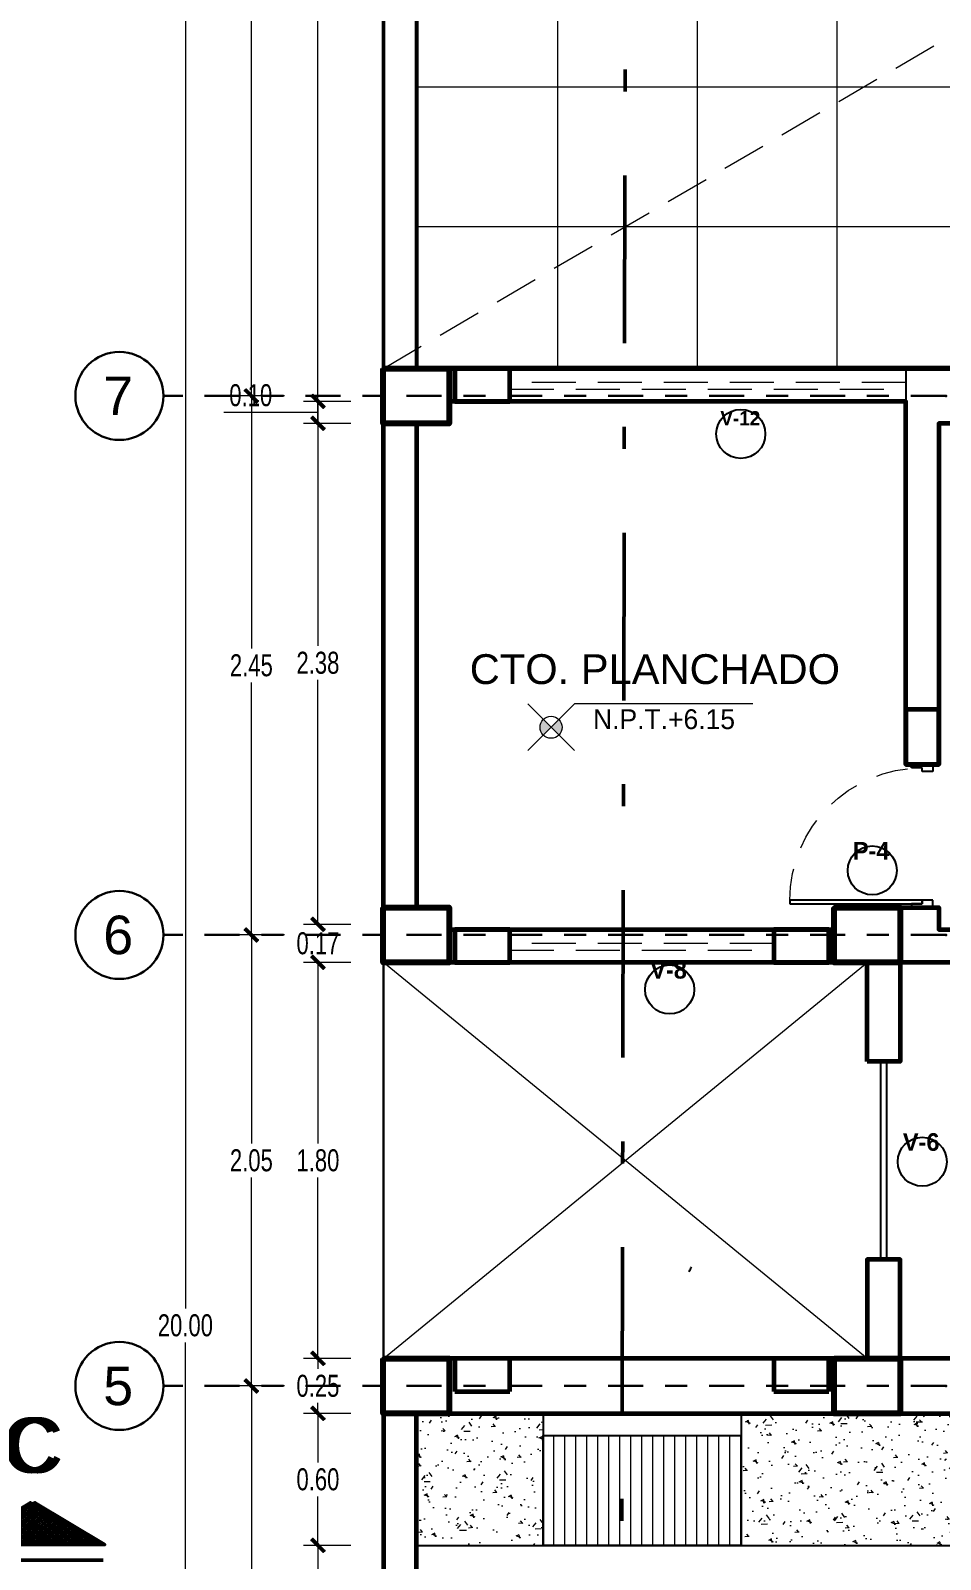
# Model space of a CAD drawing. Header units: millimetres. Extents: x 10610 to 10705, y -16613.7 to -16584.2.
# Drawn here: x 10633.73 to 10637.86, y -16598.11 to -16591.16 of the extents above; entities that cross this region are included whole.
import ezdxf
from ezdxf.enums import TextEntityAlignment as Align

# ---------------------------------------------------------------- set-up
doc = ezdxf.new("R2010")
doc.units = ezdxf.units.MM
for name, pattern in [('DASHDOTX2', [50.8, 25.4, -12.7, 0, -12.7]), ('HIDDEN', [0.375, 0.25, -0.125]), ('Punto & Rayas', [0.335139, 0.15875, -0.088194, 0, -0.088194])]:
    doc.linetypes.add(name, pattern=pattern)
doc.layers.add('0.2', color=2, linetype='Continuous')
doc.layers.add('Nuevo_Estructura - Forjados', color=7, linetype='Continuous')
for name, color, linetype, lineweight in [('0.6', 252, 'Continuous', 50), ('01_GRIS 250', 250, 'Continuous', 9), ('COLUMNAS', 6, 'Continuous', 20), ('Muro Alto', 1, 'Continuous', 80), ('Muro sin techar', 160, 'Continuous', 40), ('p2', 53, 'Continuous', 20), ('TEXTO AMBIENTES', 7, 'Continuous', 9)]:
    doc.layers.add(name, color=color, linetype=linetype, lineweight=lineweight)
doc.layers.add('Nuevo_Estructura - Forjados_Pluma_Nº__209', color=7, linetype='Continuous', lineweight=30, true_color=0x3e4f7b)
doc.layers.add('Nuevo_Estructura - Forjados_Pluma_Nº__219', color=7, linetype='Continuous', lineweight=13, true_color=0x404b6a)
doc.styles.add('arial narrow', font='ARIALNI.TTF')
doc.styles.add('Estilo_Generado_1', font='arial.ttf')
doc.styles.add('mahico', font='GOTHIC.TTF', dxfattribs={"width": 0.75})
doc.styles.add('stylus', font='stylu.ttf')
doc.styles.add('TEXTO PRINCIPAL', font='swissek.ttf', dxfattribs={"height": 0.15})
doc.dimstyles.new('Copia de 50 P', dxfattribs={"dimtxt": 0.1, "dimasz": 0.01, "dimexe": 0.065, "dimexo": 0.0625, "dimgap": 0.025, "dimtad": 1, "dimtih": 1, "dimtoh": 1, "dimzin": 0, "dimdsep": 46, "dimtxsty": 'mahico', "dimblk": 'pa cotas', "dimcen": 0.09, "dimdle": 0.3, "dimclrd": 256, "dimclre": 256, "dimclrt": 256, "dimadec": 0, "dimazin": 0, "dimtfac": 1, "dimtofl": 0, "dimtmove": 0, "dimatfit": 3, "dimfxl": 0.15, "dimfxlon": 1, "dimtolj": 1, "dimtzin": 0, "dimlwd": 5, "dimlwe": 5, "dimarcsym": 0})

# ---------------------------------------------------------------- blocks, each defined once
blk = doc.blocks.new('puertas sss')
at = {"color": 244, "true_color": 0x991b1e}
for p, q in [((2962.3499, 159.0169), (2962.2149, 159.0169)), ((2962.2149, 159.0169), (2962.2149, 158.9719)), ((2962.3499, 159.0169), (2962.2149, 159.0169)), ((2962.2149, 158.9719), (2962.2824, 158.9719)), ((2962.2824, 158.9719), (2962.2824, 158.9944)), ((2962.2824, 158.9944), (2962.3499, 158.9944)), ((2962.3499, 158.9944), (2962.3499, 159.0169)), ((2962.2149, 158.1169), (2962.2149, 158.1619)), ((2962.2149, 158.1619), (2962.2824, 158.1619)), ((2962.3499, 158.1169), (2962.2149, 158.1169)), ((2962.3499, 158.1169), (2962.2149, 158.1169)), ((2962.2824, 158.1619), (2962.2824, 158.1394)), ((2962.2824, 158.1394), (2962.2824, 158.1619)), ((2962.2824, 158.1619), (2963.1149, 158.1619)), ((2962.2824, 158.1394), (2962.3499, 158.1394)), ((2963.1149, 158.1394), (2962.2824, 158.1394)), ((2962.3499, 158.1394), (2962.3499, 158.1169)), ((2963.1149, 158.1619), (2963.1149, 158.1394))]:
    blk.add_line(p, q, dxfattribs=at)
at = {"color": 244, "linetype": 'HIDDEN', "lineweight": 9, "ltscale": 0.8, "true_color": 0x991b1e}
blk.add_arc((2962.2824, 158.1619), 0.8325, 0, 90, dxfattribs=at)
blk = doc.blocks.new('A$C25241A85')
at = {"layer": 'p2', "lineweight": 9}
h = blk.add_hatch(color=256, dxfattribs=at)
h.paths.add_polyline_path([(0.0707, 0.1414, 0.198912), (0.0561, 0.1061, 0.198912), (0.0707, 0.0707), (0.1061, 0.1061)])
h.paths.add_polyline_path([(0.1061, 0.1061), (0.1414, 0.0707, 0.198912), (0.1561, 0.1061, 0.198912), (0.1414, 0.1414)])
at = {"layer": 'p2'}
blk.add_line((0.2121, 0), (0, 0.2121), dxfattribs=at)
blk.add_lwpolyline([(1.0236, 0.2121), (0.2121, 0.2121), (0, 0)], dxfattribs=at)
blk.add_circle((0.1061, 0.1061), 0.05, dxfattribs=at)
blk = doc.blocks.new('*X335')
at = {"color": 0}
for p, q in [((-18.3607, 8.7498), (-18.3299, 8.7806)), ((-18.3554, 8.7586), (-18.3299, 8.7841)), ((-18.3501, 8.7674), (-18.3299, 8.7877)), ((-18.3448, 8.7763), (-18.3299, 8.7912)), ((-18.3395, 8.7851), (-18.3299, 8.7947)), ((-18.3342, 8.794), (-18.3299, 8.7983)), ((-18.3892, 8.7), (-18.3299, 8.7594)), ((-18.3879, 8.6978), (-18.3299, 8.7558)), ((-18.3872, 8.7056), (-18.3299, 8.7629)), ((-18.3819, 8.7144), (-18.3299, 8.7664)), ((-18.3766, 8.7232), (-18.3299, 8.77)), ((-18.3713, 8.7321), (-18.3299, 8.7735)), ((-18.366, 8.7409), (-18.3299, 8.777)), ((-18.3866, 8.6956), (-18.3299, 8.7523)), ((-18.3853, 8.6934), (-18.3299, 8.7488)), ((-18.3839, 8.6912), (-18.3299, 8.7452)), ((-18.3826, 8.689), (-18.3299, 8.7417)), ((-18.3813, 8.6868), (-18.3299, 8.7382)), ((-18.3799, 8.6846), (-18.3299, 8.7346)), ((-18.3786, 8.6824), (-18.3299, 8.7311)), ((-18.3773, 8.6801), (-18.3299, 8.7276)), ((-18.376, 8.6779), (-18.3299, 8.724)), ((-18.3746, 8.6757), (-18.3299, 8.7205)), ((-18.3733, 8.6735), (-18.3299, 8.7169)), ((-18.372, 8.6713), (-18.3299, 8.7134)), ((-18.3707, 8.6691), (-18.3299, 8.7099)), ((-18.3693, 8.6669), (-18.3299, 8.7063)), ((-18.368, 8.6647), (-18.3299, 8.7028)), ((-18.3667, 8.6625), (-18.3299, 8.6993)), ((-18.3654, 8.6603), (-18.3299, 8.6957)), ((-18.364, 8.658), (-18.3299, 8.6922)), ((-18.3627, 8.6558), (-18.3299, 8.6887)), ((-18.3614, 8.6536), (-18.3299, 8.6851)), ((-18.3601, 8.6514), (-18.3299, 8.6816)), ((-18.3587, 8.6492), (-18.3299, 8.6781)), ((-18.3574, 8.647), (-18.3299, 8.6745)), ((-18.3561, 8.6448), (-18.3299, 8.671)), ((-18.3548, 8.6426), (-18.3299, 8.6674)), ((-18.3534, 8.6404), (-18.3299, 8.6639)), ((-18.3521, 8.6382), (-18.3299, 8.6604)), ((-18.3508, 8.6359), (-18.3299, 8.6568)), ((-18.3495, 8.6337), (-18.3299, 8.6533)), ((-18.3481, 8.6315), (-18.3299, 8.6498)), ((-18.3468, 8.6293), (-18.3299, 8.6462)), ((-18.3455, 8.6271), (-18.3299, 8.6427)), ((-18.3442, 8.6249), (-18.3299, 8.6392)), ((-18.3428, 8.6227), (-18.3299, 8.6356)), ((-18.3415, 8.6205), (-18.3299, 8.6321)), ((-18.3402, 8.6183), (-18.3299, 8.6286)), ((-18.3388, 8.6161), (-18.3299, 8.625)), ((-18.3375, 8.6139), (-18.3299, 8.6215)), ((-18.3362, 8.6116), (-18.3299, 8.6179)), ((-18.3349, 8.6094), (-18.3299, 8.6144)), ((-18.3335, 8.6072), (-18.3299, 8.6109)), ((-18.3322, 8.605), (-18.3299, 8.6073)), ((-18.3309, 8.6028), (-18.3299, 8.6038))]:
    blk.add_line(p, q, dxfattribs=at)
blk = doc.blocks.new('INDC')
at = {"layer": '0.6', "linetype": 'DASHDOTX2', "ltscale": 0.005}
blk.add_line((-0.0202, -0.0891), (-0.0202, 0.0893), dxfattribs=at)
at = {"layer": '0.6'}
blk.add_lwpolyline([(0, 0.0909), (0, -0.0909), (0.0545, 0)], close=True, dxfattribs=at)
at = {"xscale": -0.9085966123466278, "yscale": 0.9085966123466278, "zscale": 0.9085966123460401}
blk.add_blockref('*X335', (-16.6545, -7.9058), dxfattribs=at)
blk = doc.blocks.new('hjygfvdc')
at = {"layer": '0.6', "linetype": 'DASHDOTX2', "ltscale": 0.03}
blk.add_line((3030.3432, 68.8445), (3030.3974, 92.8394), dxfattribs=at)
at = {"layer": '0.2'}
for p, xscale, yscale, zscale, rotation in [((3027.6997, 79.6235), 3.485268437144938, 3.485268437144938, 3.485268437144938, 90), ((3037.8868, 79.6235), -3.485268437144932, 3.485268437144932, 3.485268437144932, 270)]:
    blk.add_blockref('INDC', p, dxfattribs=dict(at, xscale=xscale, yscale=yscale, zscale=zscale, rotation=rotation))
at = {"color": 252, "style": 'TEXTO PRINCIPAL'}
for p in [(3027.7028, 80.0749), (3037.8836, 80.0749)]:
    blk.add_text('C', height=0.25, dxfattribs=at).set_placement(p, align=Align.MIDDLE)
blk = doc.blocks.new('REFREFREC')
at = {"layer": 'COLUMNAS', "color": 1, "lineweight": 80, "ltscale": 0.2}
for points in [[(10642.1911, -16633.2036), (10642.4911, -16633.2036), (10642.4911, -16633.4536), (10642.1911, -16633.4536)], [(10642.1911, -16635.6536), (10642.4911, -16635.6536), (10642.4911, -16635.9036), (10642.1911, -16635.9036)], [(10644.2411, -16635.6536), (10644.5411, -16635.6536), (10644.5411, -16635.9036), (10644.2411, -16635.9036)], [(10642.1911, -16637.7036), (10642.4911, -16637.7036), (10642.4911, -16637.9536), (10642.1911, -16637.9536)], [(10644.2411, -16637.7036), (10644.5411, -16637.7036), (10644.5411, -16637.9536), (10644.2411, -16637.9536)]]:
    blk.add_lwpolyline(points, close=True, dxfattribs=at)
at = {"layer": 'Muro Alto', "color": 6, "linetype": 'HIDDEN', "lineweight": 60}
for points in [[(10642.7661, -16633.3536), (10642.7661, -16633.2036), (10642.5161, -16633.2036), (10642.5161, -16633.3536)], [(10644.5661, -16635.0036), (10644.7161, -16635.0036), (10644.7161, -16634.7536), (10644.5661, -16634.7536)], [(10642.7661, -16635.9036), (10642.7661, -16635.7536), (10642.5161, -16635.7536), (10642.5161, -16635.9036)], [(10644.2161, -16635.9036), (10644.2161, -16635.7536), (10643.9661, -16635.7536), (10643.9661, -16635.9036)], [(10642.7661, -16637.8536), (10642.7661, -16637.7036), (10642.5161, -16637.7036), (10642.5161, -16637.8536)], [(10644.2161, -16637.8536), (10644.2161, -16637.7036), (10643.9661, -16637.7036), (10643.9661, -16637.8536)]]:
    blk.add_lwpolyline(points, close=True, dxfattribs=at)
blk = doc.blocks.new('pa cotas')
h = blk.add_hatch(color=256)
h.paths.add_polyline_path([(2.38, 3.09), (-3.09, -2.38), (-2.38, -3.09)])
h.paths.add_polyline_path([(3.09, 2.38), (2.38, 3.09), (-2.38, -3.09)])
blk.add_line((-2.38, -3.09), (2.38, 3.09))
blk.add_lwpolyline([(3.09, 2.38), (2.38, 3.09), (-3.09, -2.38), (-2.38, -3.09)], close=True)
blk = doc.blocks.new('*D659')
at = {"lineweight": 5, "transparency": 16777216}
for p, q in [((10599.7027, -16552.1931), (10599.4877, -16552.1931)), ((10599.5527, -16552.2031), (10599.5527, -16562.1156)), ((10599.5527, -16572.1831), (10599.5527, -16562.2706)), ((10599.5527, -16572.1931), (10599.4877, -16572.1931))]:
    blk.add_line(p, q, dxfattribs=at)
at = {"layer": 'Defpoints', "color": 0, "transparency": 16777216}
for p in [(10600.4527, -16552.1931), (10599.5527, -16572.1931), (10599.5527, -16572.1931)]:
    blk.add_point(p, dxfattribs=at)
at = {"lineweight": 5, "transparency": 16777216, "xscale": 0.01, "yscale": 0.01, "zscale": 0.01}
for p, rotation in [((10599.5527, -16552.1931), 90), ((10599.5527, -16572.1931), 270)]:
    blk.add_blockref('pa cotas', p, dxfattribs=dict(at, rotation=rotation))
at = {"transparency": 16777216, "insert": (10599.5527, -16562.1931), "char_height": 0.1, "attachment_point": 5, "style": 'mahico'}
blk.add_mtext('\\A1;20.00', dxfattribs=at)
blk = doc.blocks.new('Marcador de red estándar_2')
at = {"layer": 'Nuevo_Estructura - Forjados_Pluma_Nº__209', "color": 167, "linetype": 'Punto & Rayas', "lineweight": 30, "true_color": 0x3e4f7b}
for p, q in [((-0.9423, 0), (-4.5, 0)), ((0.9423, 0), (4.5, 0))]:
    blk.add_line(p, q, dxfattribs=at)
at = {"layer": 'Nuevo_Estructura - Forjados_Pluma_Nº__209', "color": 167, "linetype": 'Continuous', "lineweight": 30, "true_color": 0x3e4f7b}
for centre in [(-4.7, 0), (4.7, 0)]:
    blk.add_circle(centre, 0.2, dxfattribs=at)
at = {"layer": 'Nuevo_Estructura - Forjados_Pluma_Nº__209', "color": 167, "linetype": 'Punto & Rayas', "lineweight": 30, "true_color": 0x3e4f7b}
blk.add_point((0.9423, 0), dxfattribs=at)
blk.add_point((0.9423, 0), dxfattribs=at)
at = {"layer": 'Nuevo_Estructura - Forjados_Pluma_Nº__219', "color": 167, "lineweight": 13, "true_color": 0x404b6a, "style": 'Estilo_Generado_1'}
for tag, p in [('AC_MarkerText_1_0', (-4.7, -0.1675)), ('AC_MarkerText_1_1', (4.7, -0.1675))]:
    blk.add_attdef(tag, text='', height=0.175, rotation=180, dxfattribs=at).set_placement(p, align=Align.TOP_CENTER)
blk = doc.blocks.new('*D660')
at = {"lineweight": 5, "transparency": 16777216}
for p, q in [((10600.0027, -16562.4681), (10599.7877, -16562.4681)), ((10599.8527, -16562.4781), (10599.8527, -16564.0156)), ((10599.8527, -16565.7081), (10599.8527, -16564.1706)), ((10600.0027, -16565.7181), (10599.7877, -16565.7181))]:
    blk.add_line(p, q, dxfattribs=at)
at = {"layer": 'Defpoints', "color": 0, "transparency": 16777216}
for p in [(10600.4527, -16562.4681), (10599.8527, -16565.7181), (10600.4527, -16565.7181)]:
    blk.add_point(p, dxfattribs=at)
at = {"lineweight": 5, "transparency": 16777216, "xscale": 0.01, "yscale": 0.01, "zscale": 0.01}
for p, rotation in [((10599.8527, -16562.4681), 90), ((10599.8527, -16565.7181), 270)]:
    blk.add_blockref('pa cotas', p, dxfattribs=dict(at, rotation=rotation))
at = {"transparency": 16777216, "insert": (10599.8527, -16564.0931), "char_height": 0.1, "attachment_point": 5, "style": 'mahico'}
blk.add_mtext('\\A1;3.25', dxfattribs=at)
blk = doc.blocks.new('*D684')
at = {"lineweight": 5, "transparency": 16777216}
for p, q in [((10600.0027, -16554.2181), (10599.7877, -16554.2181)), ((10599.8527, -16554.2281), (10599.8527, -16556.0156)), ((10599.8527, -16557.9581), (10599.8527, -16556.1706)), ((10600.0027, -16557.9681), (10599.7877, -16557.9681))]:
    blk.add_line(p, q, dxfattribs=at)
at = {"layer": 'Defpoints', "color": 0, "transparency": 16777216}
for p in [(10600.4527, -16554.2181), (10599.8527, -16557.9681), (10600.4527, -16557.9681)]:
    blk.add_point(p, dxfattribs=at)
at = {"lineweight": 5, "transparency": 16777216, "xscale": 0.01, "yscale": 0.01, "zscale": 0.01}
for p, rotation in [((10599.8527, -16554.2181), 90), ((10599.8527, -16557.9681), 270)]:
    blk.add_blockref('pa cotas', p, dxfattribs=dict(at, rotation=rotation))
at = {"transparency": 16777216, "insert": (10599.8527, -16556.0931), "char_height": 0.1, "attachment_point": 5, "style": 'mahico'}
blk.add_mtext('\\A1;3.75', dxfattribs=at)
blk = doc.blocks.new('*D685')
at = {"lineweight": 5, "transparency": 16777216}
for p, q in [((10600.0027, -16557.9681), (10599.7877, -16557.9681)), ((10599.8527, -16557.9781), (10599.8527, -16559.1156)), ((10599.8527, -16560.4081), (10599.8527, -16559.2706)), ((10600.0027, -16560.4181), (10599.7877, -16560.4181))]:
    blk.add_line(p, q, dxfattribs=at)
at = {"layer": 'Defpoints', "color": 0, "transparency": 16777216}
for p in [(10600.4527, -16557.9681), (10599.8527, -16560.4181), (10600.4527, -16560.4181)]:
    blk.add_point(p, dxfattribs=at)
at = {"lineweight": 5, "transparency": 16777216, "xscale": 0.01, "yscale": 0.01, "zscale": 0.01}
for p, rotation in [((10599.8527, -16557.9681), 90), ((10599.8527, -16560.4181), 270)]:
    blk.add_blockref('pa cotas', p, dxfattribs=dict(at, rotation=rotation))
at = {"transparency": 16777216, "insert": (10599.8527, -16559.1931), "char_height": 0.1, "attachment_point": 5, "style": 'mahico'}
blk.add_mtext('\\A1;2.45', dxfattribs=at)
blk = doc.blocks.new('*D686')
at = {"lineweight": 5, "transparency": 16777216}
for p, q in [((10600.0027, -16560.4181), (10599.7877, -16560.4181)), ((10599.8527, -16560.4281), (10599.8527, -16561.3656)), ((10599.8527, -16562.4581), (10599.8527, -16561.5206)), ((10600.0027, -16562.4681), (10599.7877, -16562.4681))]:
    blk.add_line(p, q, dxfattribs=at)
at = {"layer": 'Defpoints', "color": 0, "transparency": 16777216}
for p in [(10600.4527, -16560.4181), (10599.8527, -16562.4681), (10600.4527, -16562.4681)]:
    blk.add_point(p, dxfattribs=at)
at = {"lineweight": 5, "transparency": 16777216, "xscale": 0.01, "yscale": 0.01, "zscale": 0.01}
for p, rotation in [((10599.8527, -16560.4181), 90), ((10599.8527, -16562.4681), 270)]:
    blk.add_blockref('pa cotas', p, dxfattribs=dict(at, rotation=rotation))
at = {"transparency": 16777216, "insert": (10599.8527, -16561.4431), "char_height": 0.1, "attachment_point": 5, "style": 'mahico'}
blk.add_mtext('\\A1;2.05', dxfattribs=at)
blk = doc.blocks.new('*D813')
at = {"lineweight": 5, "transparency": 16777216}
for p, q in [((10635.1837, -16588.7435), (10634.9687, -16588.7435)), ((10635.0337, -16588.7535), (10635.0337, -16590.766)), ((10635.0337, -16592.9335), (10635.0337, -16590.921)), ((10635.1837, -16592.9435), (10634.9687, -16592.9435))]:
    blk.add_line(p, q, dxfattribs=at)
at = {"layer": 'Defpoints', "color": 0, "transparency": 16777216}
for p in [(10635.4812, -16588.7435), (10635.0337, -16592.9435), (10635.5562, -16592.9435)]:
    blk.add_point(p, dxfattribs=at)
at = {"lineweight": 5, "transparency": 16777216, "xscale": 0.01, "yscale": 0.01, "zscale": 0.01}
for p, rotation in [((10635.0337, -16588.7435), 90), ((10635.0337, -16592.9435), 270)]:
    blk.add_blockref('pa cotas', p, dxfattribs=dict(at, rotation=rotation))
at = {"transparency": 16777216, "insert": (10635.0337, -16590.8435), "char_height": 0.1, "attachment_point": 5, "style": 'mahico'}
blk.add_mtext('\\A1;4.20', dxfattribs=at)
blk = doc.blocks.new('*D814')
at = {"lineweight": 5, "transparency": 16777216}
for p, q in [((10635.1837, -16592.8435), (10634.9687, -16592.8435)), ((10635.0337, -16592.9335), (10635.0337, -16592.8535)), ((10634.8512, -16592.8935), (10634.6054, -16592.8935)), ((10635.0337, -16592.8935), (10634.8512, -16592.8935)), ((10635.1837, -16592.9435), (10634.9687, -16592.9435))]:
    blk.add_line(p, q, dxfattribs=at)
at = {"layer": 'Defpoints', "color": 0, "transparency": 16777216}
for p in [(10635.0337, -16592.8435), (10635.6312, -16592.8435), (10635.5562, -16592.9435)]:
    blk.add_point(p, dxfattribs=at)
at = {"lineweight": 5, "transparency": 16777216, "xscale": 0.01, "yscale": 0.01, "zscale": 0.01}
for p, rotation in [((10635.0337, -16592.8435), 90), ((10635.0337, -16592.9435), 270)]:
    blk.add_blockref('pa cotas', p, dxfattribs=dict(at, rotation=rotation))
at = {"transparency": 16777216, "insert": (10634.7283, -16592.816), "char_height": 0.1, "attachment_point": 5, "style": 'mahico'}
blk.add_mtext('\\A1;0.10', dxfattribs=at)
blk = doc.blocks.new('*D815')
at = {"lineweight": 5, "transparency": 16777216}
for p, q in [((10635.1837, -16592.8435), (10634.9687, -16592.8435)), ((10635.0337, -16592.8535), (10635.0337, -16593.9546)), ((10635.0337, -16595.2107), (10635.0337, -16594.1096)), ((10635.1837, -16595.2207), (10634.9687, -16595.2207))]:
    blk.add_line(p, q, dxfattribs=at)
at = {"layer": 'Defpoints', "color": 0, "transparency": 16777216}
for p in [(10635.6312, -16592.8435), (10635.0337, -16595.2207), (10635.6312, -16595.2207)]:
    blk.add_point(p, dxfattribs=at)
at = {"lineweight": 5, "transparency": 16777216, "xscale": 0.01, "yscale": 0.01, "zscale": 0.01}
for p, rotation in [((10635.0337, -16592.8435), 90), ((10635.0337, -16595.2207), 270)]:
    blk.add_blockref('pa cotas', p, dxfattribs=dict(at, rotation=rotation))
at = {"transparency": 16777216, "insert": (10635.0337, -16594.0321), "char_height": 0.1, "attachment_point": 5, "style": 'mahico'}
blk.add_mtext('\\A1;2.38', dxfattribs=at)
blk = doc.blocks.new('*D816')
at = {"lineweight": 5, "transparency": 16777216}
for p, q in [((10635.1837, -16595.2207), (10634.9687, -16595.2207)), ((10635.0337, -16595.2107), (10635.0337, -16595.2007)), ((10635.1837, -16595.3935), (10634.9687, -16595.3935)), ((10635.0337, -16595.4035), (10635.0337, -16595.4135))]:
    blk.add_line(p, q, dxfattribs=at)
at = {"layer": 'Defpoints', "color": 0, "transparency": 16777216}
for p in [(10635.6312, -16595.2207), (10635.0337, -16595.3935), (10635.3312, -16595.3935)]:
    blk.add_point(p, dxfattribs=at)
at = {"lineweight": 5, "transparency": 16777216, "xscale": 0.01, "yscale": 0.01, "zscale": 0.01}
for p, rotation in [((10635.0337, -16595.2207), 270), ((10635.0337, -16595.3935), 90)]:
    blk.add_blockref('pa cotas', p, dxfattribs=dict(at, rotation=rotation))
at = {"transparency": 16777216, "insert": (10635.0337, -16595.3071), "char_height": 0.1, "attachment_point": 5, "style": 'mahico'}
blk.add_mtext('\\A1;0.17', dxfattribs=at)
blk = doc.blocks.new('*D817')
at = {"lineweight": 5, "transparency": 16777216}
for p, q in [((10635.1837, -16595.3935), (10634.9687, -16595.3935)), ((10635.0337, -16595.4035), (10635.0337, -16596.216)), ((10635.0337, -16597.1835), (10635.0337, -16596.371)), ((10635.1837, -16597.1935), (10634.9687, -16597.1935))]:
    blk.add_line(p, q, dxfattribs=at)
at = {"layer": 'Defpoints', "color": 0, "transparency": 16777216}
for p in [(10635.3312, -16595.3935), (10635.0337, -16597.1935), (10635.3312, -16597.1935)]:
    blk.add_point(p, dxfattribs=at)
at = {"lineweight": 5, "transparency": 16777216, "xscale": 0.01, "yscale": 0.01, "zscale": 0.01}
for p, rotation in [((10635.0337, -16595.3935), 90), ((10635.0337, -16597.1935), 270)]:
    blk.add_blockref('pa cotas', p, dxfattribs=dict(at, rotation=rotation))
at = {"transparency": 16777216, "insert": (10635.0337, -16596.2935), "char_height": 0.1, "attachment_point": 5, "style": 'mahico'}
blk.add_mtext('\\A1;1.80', dxfattribs=at)
blk = doc.blocks.new('*D818')
at = {"lineweight": 5, "transparency": 16777216}
for p, q in [((10635.1837, -16597.1935), (10634.9687, -16597.1935)), ((10635.0337, -16597.2035), (10635.0337, -16597.241)), ((10635.0337, -16597.4335), (10635.0337, -16597.396)), ((10635.1837, -16597.4435), (10634.9687, -16597.4435))]:
    blk.add_line(p, q, dxfattribs=at)
at = {"layer": 'Defpoints', "color": 0, "transparency": 16777216}
for p in [(10635.3312, -16597.1935), (10635.0337, -16597.4435), (10635.4812, -16597.4435)]:
    blk.add_point(p, dxfattribs=at)
at = {"lineweight": 5, "transparency": 16777216, "xscale": 0.01, "yscale": 0.01, "zscale": 0.01}
for p, rotation in [((10635.0337, -16597.1935), 90), ((10635.0337, -16597.4435), 270)]:
    blk.add_blockref('pa cotas', p, dxfattribs=dict(at, rotation=rotation))
at = {"transparency": 16777216, "insert": (10635.0337, -16597.3185), "char_height": 0.1, "attachment_point": 5, "style": 'mahico'}
blk.add_mtext('\\A1;0.25', dxfattribs=at)
blk = doc.blocks.new('*D819')
at = {"lineweight": 5, "transparency": 16777216}
for p, q in [((10635.1837, -16597.4435), (10634.9687, -16597.4435)), ((10635.0337, -16597.4535), (10635.0337, -16597.666)), ((10635.0337, -16598.0335), (10635.0337, -16597.821)), ((10635.1837, -16598.0435), (10634.9687, -16598.0435))]:
    blk.add_line(p, q, dxfattribs=at)
at = {"layer": 'Defpoints', "color": 0, "transparency": 16777216}
for p in [(10635.4812, -16597.4435), (10635.0337, -16598.0435), (10635.4812, -16598.0435)]:
    blk.add_point(p, dxfattribs=at)
at = {"lineweight": 5, "transparency": 16777216, "xscale": 0.01, "yscale": 0.01, "zscale": 0.01}
for p, rotation in [((10635.0337, -16597.4435), 90), ((10635.0337, -16598.0435), 270)]:
    blk.add_blockref('pa cotas', p, dxfattribs=dict(at, rotation=rotation))
at = {"transparency": 16777216, "insert": (10635.0337, -16597.7435), "char_height": 0.1, "attachment_point": 5, "style": 'mahico'}
blk.add_mtext('\\A1;0.60', dxfattribs=at)
blk = doc.blocks.new('*D820')
at = {"lineweight": 5, "transparency": 16777216}
for p, q in [((10635.1837, -16598.0435), (10634.9687, -16598.0435)), ((10635.0337, -16598.0535), (10635.0337, -16598.416)), ((10635.0337, -16598.9335), (10635.0337, -16598.571)), ((10635.1837, -16598.9435), (10634.9687, -16598.9435))]:
    blk.add_line(p, q, dxfattribs=at)
at = {"layer": 'Defpoints', "color": 0, "transparency": 16777216}
for p in [(10635.4812, -16598.0435), (10635.0337, -16598.9435), (10635.4812, -16598.9435)]:
    blk.add_point(p, dxfattribs=at)
at = {"lineweight": 5, "transparency": 16777216, "xscale": 0.01, "yscale": 0.01, "zscale": 0.01}
for p, rotation in [((10635.0337, -16598.0435), 90), ((10635.0337, -16598.9435), 270)]:
    blk.add_blockref('pa cotas', p, dxfattribs=dict(at, rotation=rotation))
at = {"transparency": 16777216, "insert": (10635.0337, -16598.4935), "char_height": 0.1, "attachment_point": 5, "style": 'mahico'}
blk.add_mtext('\\A1;0.90', dxfattribs=at)
blk = doc.blocks.new('fdvfvfdvdf')
at = {"layer": 'Nuevo_Estructura - Forjados', "color": 8, "linetype": 'Continuous', "lineweight": 15}
ref = blk.add_blockref('Marcador de red estándar_2', (10603.9527, -16557.9681), dxfattribs=dict(at, rotation=180))
ref.add_attrib('AC_MarkerText_1', '7', dxfattribs={"layer": 'Nuevo_Estructura - Forjados_Pluma_Nº__219', "color": 167, "lineweight": 13, "true_color": 0x404b6a, "height": 0.175, "style": 'Estilo_Generado_1'}).set_placement((10608.6454, -16557.8806), align=Align.TOP_CENTER)
ref.add_attrib('AC_MarkerText_1_1', '7', dxfattribs={"layer": 'Nuevo_Estructura - Forjados_Pluma_Nº__219', "color": 167, "lineweight": 13, "true_color": 0x404b6a, "height": 0.175, "style": 'Estilo_Generado_1'}).set_placement((10599.2473, -16557.8806), align=Align.TOP_CENTER)
ref = blk.add_blockref('Marcador de red estándar_2', (10603.9527, -16560.4181), dxfattribs=dict(at, rotation=180))
ref.add_attrib('AC_MarkerText_1', '6', dxfattribs={"layer": 'Nuevo_Estructura - Forjados_Pluma_Nº__219', "color": 167, "lineweight": 13, "true_color": 0x404b6a, "height": 0.175, "style": 'Estilo_Generado_1'}).set_placement((10608.6454, -16560.3306), align=Align.TOP_CENTER)
ref.add_attrib('AC_MarkerText_1_1', '6', dxfattribs={"layer": 'Nuevo_Estructura - Forjados_Pluma_Nº__219', "color": 167, "lineweight": 13, "true_color": 0x404b6a, "height": 0.175, "style": 'Estilo_Generado_1'}).set_placement((10599.2473, -16560.3306), align=Align.TOP_CENTER)
ref = blk.add_blockref('Marcador de red estándar_2', (10603.9527, -16562.4681), dxfattribs=dict(at, rotation=180))
ref.add_attrib('AC_MarkerText_1', '5', dxfattribs={"layer": 'Nuevo_Estructura - Forjados_Pluma_Nº__219', "color": 167, "lineweight": 13, "true_color": 0x404b6a, "height": 0.175, "style": 'Estilo_Generado_1'}).set_placement((10608.6454, -16562.3806), align=Align.TOP_CENTER)
ref.add_attrib('AC_MarkerText_1_1', '5', dxfattribs={"layer": 'Nuevo_Estructura - Forjados_Pluma_Nº__219', "color": 167, "lineweight": 13, "true_color": 0x404b6a, "height": 0.175, "style": 'Estilo_Generado_1'}).set_placement((10599.2473, -16562.3806), align=Align.TOP_CENTER)
dim = blk.add_linear_dim(base=(10599.5527, -16572.1931), p1=(10600.4527, -16552.1931), p2=(10599.5527, -16572.1931), angle=270, dimstyle='Copia de 50 P')
dim.commit()
dim.dimension.update_dxf_attribs({"geometry": '*D659', "text_midpoint": (10599.5527, -16562.1931)})
for base, p1, p2, picture, middle in [((10599.8527, -16557.9681), (10600.4527, -16554.2181), (10600.4527, -16557.9681), '*D684', (10599.8527, -16556.0931)), ((10599.8527, -16560.4181), (10600.4527, -16557.9681), (10600.4527, -16560.4181), '*D685', (10599.8527, -16559.1931)), ((10599.8527, -16562.4681), (10600.4527, -16560.4181), (10600.4527, -16562.4681), '*D686', (10599.8527, -16561.4431)), ((10599.8527, -16565.7181), (10600.4527, -16562.4681), (10600.4527, -16565.7181), '*D660', (10599.8527, -16564.0931))]:
    dim = blk.add_linear_dim(base=base, p1=p1, p2=p2, angle=270, dimstyle='Copia de 50 P', override={"dimtmove": 1})
    dim.commit()
    dim.dimension.update_dxf_attribs({"geometry": picture, "text_midpoint": middle})

msp = doc.modelspace()

# ---------------------------------------------------------------- hatches: boundary and pattern name
at = {"layer": '01_GRIS 250', "true_color": 0x939598}
h = msp.add_hatch(dxfattribs=at)
h.set_pattern_fill('NET', color=252, scale=0.2, angle=-90)
h.set_pattern_definition([(270, (100.8392, -138.5641), (0.635, -4e-16), []), (360, (100.8392, -138.5641), (4e-16, 0.635), [])])
h.paths.add_polyline_path([(10642.1812, -16588.7435), (10635.4812, -16588.7435), (10635.4812, -16592.6935), (10638.4562, -16592.6935), (10640.8312, -16592.6935), (10642.1812, -16592.6935)])
at = {"layer": '01_GRIS 250', "true_color": 0xc7c8ca}
h = msp.add_hatch(dxfattribs=at)
h.set_pattern_fill('AR-CONC', color=9, scale=0.001, angle=1575, style=0)
h.set_pattern_definition([(185, (100.83917, -138.6641), (-0.1175533794, 0.1400946503), [0.01905, -0.20955]), (130, (100.83917, -138.6641), (-0.1101767286, -0.1600184531), [0.01524, -0.1676405842]), (235.4514447, (100.82937, -138.65243), (-0.2277301021, -0.0199237976), [0.0161900088, -0.1780902446]), (181.1842, (100.80325, -138.70002), (-0.161953413, 0.2214102432), [0.028575, -0.314325]), (231.6355576, (100.78975, -138.68157), (-0.3428267636, -0.0070866175), [0.024285023, -0.267135608]), (126.1841512, (100.80325, -138.70002), (-0.3428267636, -0.0070866175), [0.022859967, -0.251459732]), (156, (100.79427, -138.67308), (-0.0348951491, 0.1795199793), [0.01905, -0.20955]), (101, (100.79427, -138.67308), (-0.1739411932, -0.0865399265), [0.01524, -0.16764]), (206.451445, (100.79136, -138.65812), (-0.2088363427, 0.0929800519), [0.0161900088, -0.1780899376]), (172.5, (100.83917, -138.6641), (-0.06197341367, -0.05760546907), [0, -0.165608, 0, -0.17018, 0, -0.168275]), (142.5, (100.83917, -138.6641), (-0.11808700027, -0.0235897273), [0, -0.097028, 0, -0.161798, 0, -0.064135]), (102.5, (100.87922, -138.70415), (-0.09182619558, 0.09992786303), [0, -0.0635, 0, -0.19812, 0, -0.26289]), (92.5, (100.89718, -138.72211), (-0.1227223929, 0.0867639044), [0, -0.08255, 0, -0.131572, 0, -0.18669])])
h.paths.add_polyline_path([(10639.0562, -16597.4435), (10636.9573, -16597.4435), (10636.9573, -16598.0435), (10639.0562, -16598.0435)])
h.paths.add_polyline_path([(10638.277, -16597.5445), (10638.681, -16597.5445), (10638.681, -16597.9319), (10638.277, -16597.9319)], flags=16)
h.paths.add_polyline_path([(10636.0573, -16597.4435), (10635.4812, -16597.4435), (10635.4812, -16598.0435), (10636.0573, -16598.0435)])
at = {"layer": '01_GRIS 250', "true_color": 0x000000}
h = msp.add_hatch(dxfattribs=at)
h.set_pattern_fill('_USER', color=18, scale=0.05, angle=270, pattern_type=0)
h.set_pattern_definition([(270, (-5794.444037, -27194.122134), (0.05, -7e-17), [])])
h.paths.add_polyline_path([(10636.9573, -16597.5435), (10636.9573, -16598.0435), (10636.0573, -16598.0435), (10636.0573, -16597.5435)])

# ---------------------------------------------------------------- linework, layer by layer
for p, q in [((10635.3312, -16587.0435), (10635.3312, -16607.0435)), ((10635.4812, -16588.7435), (10635.4812, -16592.6935)), ((10635.4812, -16592.9435), (10635.4812, -16595.1435)), ((10637.7062, -16594.4935), (10637.8562, -16594.4935)), ((10635.6312, -16595.2435), (10637.3812, -16595.2435)), ((10635.4812, -16595.3935), (10635.3312, -16595.3935)), ((10635.4812, -16595.3935), (10637.5312, -16595.3935)), ((10635.4812, -16595.3935), (10635.4812, -16595.3935)), ((10637.6812, -16595.3935), (10637.6812, -16595.8435)), ((10637.6812, -16595.3935), (10640.9812, -16595.3935)), ((10637.6812, -16595.8435), (10637.6812, -16595.3935)), ((10637.6812, -16595.8435), (10637.5312, -16595.8435)), ((10637.6812, -16596.7435), (10637.5312, -16596.7435)), ((10637.6812, -16596.7435), (10637.6812, -16597.1935)), ((10637.6812, -16597.1935), (10637.6812, -16596.7435)), ((10635.4812, -16597.1935), (10635.3312, -16597.1935)), ((10635.4812, -16597.1935), (10637.5312, -16597.1935)), ((10637.6812, -16597.1935), (10640.6812, -16597.1935)), ((10636.0573, -16597.4435), (10636.0573, -16598.0435)), ((10636.9573, -16597.4435), (10636.9573, -16598.0435)), ((10635.4812, -16598.0435), (10639.0562, -16598.0435))]:
    msp.add_line(p, q)
for points in [[(10635.3312, -16587.0435), (10642.3312, -16587.0435), (10642.3312, -16607.0435), (10635.3312, -16607.0435)], [(10636.0573, -16598.0435), (10636.0573, -16597.5435), (10636.9573, -16597.5435), (10636.9573, -16598.0435)]]:
    msp.add_lwpolyline(points, close=True)
at = {"color": 251, "lineweight": 50, "true_color": 0x636466}
msp.add_lwpolyline([(10635.3312, -16592.6935), (10635.3312, -16588.5935), (10642.3312, -16588.5935), (10642.3312, -16592.6935), (10642.1812, -16592.6935), (10642.1812, -16588.7435), (10635.4812, -16588.7435), (10635.4812, -16592.6935)], close=True, dxfattribs=at)
for points in [[(10635.3312, -16592.6935), (10638.4562, -16592.6935)], [(10637.7062, -16592.6935), (10637.7062, -16594.4935)], [(10635.4812, -16594.1435), (10635.4812, -16592.9435)]]:
    msp.add_lwpolyline(points)
at = {"lineweight": 60}
for points in [[(10637.5312, -16595.8435), (10637.5312, -16595.3935), (10635.3312, -16595.3935), (10635.3312, -16592.6935), (10639.3812, -16592.6935), (10639.3812, -16592.9435), (10637.8562, -16592.9435), (10637.8562, -16594.4935), (10637.7062, -16594.4935), (10637.7062, -16592.8435), (10635.6312, -16592.8435), (10635.6312, -16592.9435), (10635.4812, -16592.9435), (10635.4812, -16595.1435), (10635.6312, -16595.1435), (10635.6312, -16595.2435), (10637.3812, -16595.2435), (10637.3812, -16595.1435), (10637.8562, -16595.1435), (10637.8562, -16595.2435), (10640.9812, -16595.2435), (10640.9812, -16595.3935), (10637.6812, -16595.3935), (10637.6812, -16595.8435)], [(10635.3312, -16603.4435), (10635.4812, -16603.4435), (10635.4812, -16597.4435), (10639.2312, -16597.4435), (10639.2312, -16597.1935), (10637.6812, -16597.1935), (10637.6812, -16596.7435), (10637.5312, -16596.7435), (10637.5312, -16597.1935), (10635.3312, -16597.1935)]]:
    msp.add_lwpolyline(points, close=True, dxfattribs=at)
at = {"color": 251, "lineweight": 9, "true_color": 0x636466}
for points in [[(10635.3312, -16597.1935), (10637.5312, -16595.3935)], [(10637.5312, -16597.1935), (10635.3312, -16595.3935)]]:
    msp.add_lwpolyline(points, dxfattribs=at)
at = {"color": 4}
msp.add_lwpolyline([(10637.5908, -16595.8435), (10637.5908, -16596.7435), (10637.6208, -16596.7435), (10637.6208, -16595.8435)], close=True, dxfattribs=at)
for centre in [(10636.9564, -16592.9916), (10637.5541, -16594.9753), (10636.6329, -16595.5165), (10637.7815, -16596.2992)]:
    msp.add_circle(centre, 0.1114)
msp.add_open_spline([(10636.7216, -16596.7992), (10636.7254, -16596.7902), (10636.7289, -16596.7828), (10636.7316, -16596.7778)], degree=3)
at = {"layer": 'Muro sin techar', "color": 251, "linetype": 'HIDDEN', "lineweight": 9, "ltscale": 0.8, "true_color": 0x636466}
for points in [[(10635.3312, -16592.6935), (10642.3312, -16588.5935)], [(10635.9062, -16592.7879), (10637.7062, -16592.7879), (10637.7062, -16592.7579), (10635.9062, -16592.7579)], [(10637.1062, -16595.3079), (10635.9062, -16595.3079)], [(10635.9062, -16595.3379), (10637.1062, -16595.3379)]]:
    msp.add_lwpolyline(points, dxfattribs=at)

# ---------------------------------------------------------------- block references
at = {"lineweight": 70}
for p in [(7595.8398, -16677.6628), (7606.0476, -16677.6628)]:
    msp.add_blockref('hjygfvdc', p, dxfattribs=at)
for name, p in [('fdvfvfdvdf', (34.8784, -34.8504)), ('REFREFREC', (-6.86, 40.5101)), ('A$C25241A85', (10635.9877, -16594.4309))]:
    msp.add_blockref(name, p)
at = {"xscale": -0.7222222223919047, "yscale": 0.7222222223919047, "zscale": 0.7222222223919047}
msp.add_blockref('puertas sss', (12777.2073, -16709.339), dxfattribs=at)

# ---------------------------------------------------------------- texts
at = {"style": 'TEXTO PRINCIPAL'}
msp.add_text('CTO. PLANCHADO', height=0.13558, dxfattribs=at).set_placement((10636.5657, -16594.0604), align=Align.MIDDLE)
at = {"style": 'stylus'}
msp.add_text('N.P.T.+6.15', height=0.09, dxfattribs=at).set_placement((10636.6073, -16594.288), align=Align.MIDDLE_CENTER)
at = {"layer": 'TEXTO AMBIENTES', "attachment_point": 1, "style": 'arial narrow'}
for s, insert, char_height, width in [('{\\fCentury Gothic|b1|i0|c0|p34;\\H0.48089x;V-12\\fCentury Gothic|b1|i1|c0|p34;\\H2.0795x; }', (10636.8635, -16592.8879), 0.133325, 0.131774), ('{\\fCentury Gothic|b1|i0|c0|p34;\\H0.48089x;P-4\\fCentury Gothic|b1|i1|c0|p34;\\H2.0795x; }', (10637.4658, -16594.8459), 0.166359, 0.164424), ('{\\fCentury Gothic|b1|i0|c0|p34;\\H0.48089x;V-8\\fCentury Gothic|b1|i1|c0|p34;\\H2.0795x; }', (10636.5445, -16595.3871), 0.166359, 0.164424), ('{\\fCentury Gothic|b1|i0|c0|p34;\\H0.48089x;V-6\\fCentury Gothic|b1|i1|c0|p34;\\H2.0795x; }', (10637.6931, -16596.1698), 0.166359, 0.164424)]:
    msp.add_mtext(s, dxfattribs=dict(at, insert=insert, char_height=char_height, width=width))

# ---------------------------------------------------------------- dimensions: what is measured, and where the dimension line sits
for base, p1, p2, picture, middle in [((10635.0337, -16592.9435), (10635.4812, -16588.7435), (10635.5562, -16592.9435), '*D813', (10635.0337, -16590.8435)), ((10635.0337, -16592.8435), (10635.5562, -16592.9435), (10635.6312, -16592.8435), '*D814', (10634.8262, -16592.816)), ((10635.0337, -16595.2207), (10635.6312, -16592.8435), (10635.6312, -16595.2207), '*D815', (10635.0337, -16594.0321)), ((10635.0337, -16595.3935), (10635.6312, -16595.2207), (10635.3312, -16595.3935), '*D816', (10635.0337, -16595.3071)), ((10635.0337, -16597.1935), (10635.3312, -16595.3935), (10635.3312, -16597.1935), '*D817', (10635.0337, -16596.2935)), ((10635.0337, -16597.4435), (10635.3312, -16597.1935), (10635.4812, -16597.4435), '*D818', (10635.0337, -16597.3185)), ((10635.0337, -16598.0435), (10635.4812, -16597.4435), (10635.4812, -16598.0435), '*D819', (10635.0337, -16597.7435)), ((10635.0337, -16598.9435), (10635.4812, -16598.0435), (10635.4812, -16598.9435), '*D820', (10635.0337, -16598.4935))]:
    dim = msp.add_linear_dim(base=base, p1=p1, p2=p2, angle=90, dimstyle='Copia de 50 P', override={"dimtmove": 1})
    dim.commit()
    dim.dimension.update_dxf_attribs({"geometry": picture, "text_midpoint": middle})

doc.saveas('drawing.dxf')
